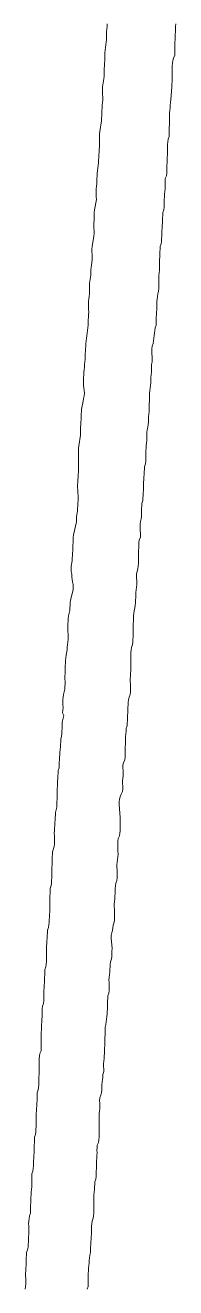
# Model space of a CAD drawing. Extents: x -16 to 11205, y -14909 to 147.
# Drawn here: x 9815.7 to 9873.3, y -13945.5 to -13463.5 of the extents above; entities that cross this region are included whole.
import ezdxf

# ---------------------------------------------------------------- set-up
doc = ezdxf.new("R2010")
doc.units = 0
doc.layers.get('0').update_dxf_attribs({"color": 1, "linetype": 'CONTINUOUS', "lineweight": 15, "true_color": 0xff0000})

msp = doc.modelspace()

# ---------------------------------------------------------------- linework, layer by layer
for p, q in [((9846.77, -13466.99), (9846.85, -13465.99)), ((9846.85, -13465.99), (9846.95, -13465)), ((9846.95, -13465), (9847.02, -13464)), ((9847.02, -13464), (9847.07, -13463)), ((9873.12, -13465.01), (9873.07, -13468)), ((9873.17, -13464.01), (9873.12, -13465.01)), ((9873.28, -13463.03), (9873.17, -13464.01)), ((9846.27, -13473.02), (9846.77, -13468.99)), ((9846.75, -13467.99), (9846.77, -13466.99)), ((9846.77, -13468.99), (9846.75, -13467.99)), ((9872.94, -13471), (9872.86, -13474.98)), ((9872.95, -13470), (9872.94, -13471)), ((9873.01, -13469), (9872.95, -13470)), ((9873.07, -13468), (9873.01, -13469)), ((9846.2, -13476.01), (9846.21, -13475.01)), ((9846.21, -13475.01), (9846.22, -13474.01)), ((9846.22, -13474.01), (9846.27, -13473.02)), ((9872.86, -13474.98), (9872.37, -13476.06)), ((9845.91, -13480.99), (9845.94, -13480)), ((9845.94, -13480), (9846, -13479)), ((9846, -13479), (9846.08, -13478.01)), ((9846.08, -13478.01), (9846.16, -13477.01)), ((9846.16, -13477.01), (9846.2, -13476.01)), ((9871.96, -13479), (9871.86, -13484.99)), ((9872.02, -13478), (9871.96, -13479)), ((9872.17, -13477.03), (9872.02, -13478)), ((9872.37, -13476.06), (9872.17, -13477.03)), ((9845.29, -13487.02), (9845.8, -13483.99)), ((9845.8, -13483.99), (9845.85, -13482.99)), ((9845.85, -13482.99), (9845.88, -13481.99)), ((9845.88, -13481.99), (9845.91, -13480.99)), ((9871.86, -13484.99), (9871.77, -13485.99)), ((9845.23, -13489), (9845.24, -13488.01)), ((9845.28, -13490), (9845.23, -13489)), ((9845.24, -13488.01), (9845.29, -13487.02)), ((9845.34, -13491), (9845.28, -13490)), ((9871.73, -13486.99), (9871.33, -13492.03)), ((9871.77, -13485.99), (9871.73, -13486.99)), ((9845.05, -13496), (9845.11, -13495.01)), ((9845.11, -13495.01), (9845.2, -13494.02)), ((9845.2, -13494.02), (9845.31, -13493.02)), ((9845.31, -13493.02), (9845.37, -13492.01)), ((9845.37, -13492.01), (9845.34, -13491)), ((9871.12, -13495.01), (9871.05, -13496)), ((9871.16, -13494.01), (9871.12, -13495.01)), ((9871.22, -13493.02), (9871.16, -13494.01)), ((9871.33, -13492.03), (9871.22, -13493.02)), ((9844.89, -13499.99), (9844.94, -13499)), ((9844.94, -13499), (9844.99, -13498)), ((9844.99, -13498), (9845.03, -13497)), ((9845.03, -13497), (9845.05, -13496)), ((9870.84, -13498.99), (9870.79, -13504.98)), ((9870.86, -13497.99), (9870.84, -13498.99)), ((9870.94, -13497), (9870.86, -13497.99)), ((9871.05, -13496), (9870.94, -13497)), ((9844.16, -13505.01), (9844.28, -13504.03)), ((9844.28, -13504.03), (9844.89, -13499.99)), ((9844.07, -13510), (9844.1, -13509)), ((9844.08, -13506.01), (9844.16, -13505.01)), ((9844.08, -13507), (9844.08, -13506.01)), ((9844.1, -13508), (9844.08, -13507)), ((9844.1, -13509), (9844.1, -13508)), ((9870.16, -13509.01), (9870.13, -13510.01)), ((9870.22, -13508.02), (9870.16, -13509.01)), ((9870.32, -13507.03), (9870.22, -13508.02)), ((9870.72, -13505.97), (9870.32, -13507.03)), ((9870.79, -13504.98), (9870.72, -13505.97)), ((9843.77, -13514.99), (9843.81, -13513.99)), ((9843.81, -13513.99), (9843.88, -13512.99)), ((9843.88, -13512.99), (9843.96, -13512)), ((9843.96, -13512), (9844.02, -13511)), ((9844.02, -13511), (9844.07, -13510)), ((9870.05, -13514), (9869.99, -13515)), ((9870.09, -13513), (9870.05, -13514)), ((9870.11, -13512), (9870.09, -13513)), ((9870.12, -13511), (9870.11, -13512)), ((9870.13, -13510.01), (9870.12, -13511)), ((9843.25, -13520.02), (9843.36, -13519.03)), ((9843.36, -13519.03), (9843.79, -13515.99)), ((9843.79, -13515.99), (9843.77, -13514.99)), ((9869.88, -13518.99), (9869.81, -13519.98)), ((9869.91, -13517), (9869.88, -13518.99)), ((9869.94, -13516), (9869.91, -13517)), ((9869.99, -13515), (9869.94, -13516)), ((9842.97, -13525), (9843.05, -13524)), ((9843.05, -13524), (9843.11, -13523.01)), ((9843.11, -13523.01), (9843.14, -13522.01)), ((9843.14, -13522.01), (9843.17, -13521.02)), ((9843.17, -13521.02), (9843.25, -13520.02)), ((9869.21, -13524.01), (9869.2, -13525.01)), ((9869.27, -13522.03), (9869.21, -13523.02)), ((9869.21, -13523.02), (9869.21, -13524.01)), ((9869.68, -13520.97), (9869.27, -13522.03)), ((9869.81, -13519.98), (9869.68, -13520.97)), ((9842.83, -13528), (9842.84, -13526.99)), ((9842.87, -13529), (9842.83, -13528)), ((9842.84, -13526.99), (9842.9, -13525.99)), ((9842.9, -13525.99), (9842.97, -13525)), ((9869, -13528), (9868.92, -13528.99)), ((9869.08, -13527.01), (9869, -13528)), ((9869.16, -13526.01), (9869.08, -13527.01)), ((9869.2, -13525.01), (9869.16, -13526.01)), ((9842.21, -13534.03), (9842.93, -13530)), ((9842.93, -13530), (9842.87, -13529)), ((9868.78, -13532.99), (9868.72, -13533.98)), ((9868.8, -13531.99), (9868.78, -13532.99)), ((9868.82, -13530.99), (9868.8, -13531.99)), ((9868.86, -13529.99), (9868.82, -13530.99)), ((9868.92, -13528.99), (9868.86, -13529.99)), ((9841.99, -13539), (9842.05, -13538)), ((9842.05, -13538), (9842.07, -13537)), ((9842.07, -13537), (9842.08, -13536.01)), ((9842.08, -13536.01), (9842.11, -13535.01)), ((9842.11, -13535.01), (9842.21, -13534.03)), ((9868.21, -13538.01), (9868.15, -13539.01)), ((9868.26, -13537.02), (9868.21, -13538.01)), ((9868.3, -13536.02), (9868.26, -13537.02)), ((9868.36, -13535.03), (9868.3, -13536.02)), ((9868.72, -13533.98), (9868.36, -13535.03)), ((9841.95, -13540), (9841.99, -13539)), ((9841.96, -13541), (9841.95, -13540)), ((9842.02, -13542), (9841.96, -13541)), ((9841.98, -13544), (9842.04, -13543)), ((9842.04, -13543), (9842.02, -13542)), ((9867.95, -13543), (9867.91, -13543.99)), ((9867.99, -13542), (9867.95, -13543)), ((9868.04, -13541), (9867.99, -13542)), ((9868.09, -13540.01), (9868.04, -13541)), ((9868.15, -13539.01), (9868.09, -13540.01)), ((9841.22, -13549.01), (9841.27, -13548.02)), ((9841.27, -13548.02), (9841.98, -13544)), ((9867.34, -13548.03), (9867.28, -13549.02)), ((9867.71, -13546.97), (9867.34, -13548.03)), ((9867.79, -13545.98), (9867.71, -13546.97)), ((9867.86, -13544.99), (9867.79, -13545.98)), ((9867.91, -13543.99), (9867.86, -13544.99)), ((9841.23, -13550), (9841.22, -13549.01)), ((9841.29, -13551), (9841.23, -13550)), ((9841.36, -13552.02), (9841.29, -13551)), ((9841.34, -13553.03), (9841.36, -13552.02)), ((9867.14, -13552.01), (9867.11, -13553)), ((9867.18, -13551.01), (9867.14, -13552.01)), ((9867.23, -13550.02), (9867.18, -13551.01)), ((9867.28, -13549.02), (9867.23, -13550.02)), ((9840.79, -13557.98), (9840.82, -13556.98)), ((9840.82, -13556.98), (9840.88, -13555.99)), ((9840.88, -13555.99), (9841.02, -13555)), ((9841.02, -13555), (9841.34, -13553.03)), ((9867.08, -13557.01), (9866.96, -13558)), ((9867.11, -13553), (9867.08, -13557.01)), ((9840.25, -13563.01), (9840.27, -13562.01)), ((9840.27, -13562.01), (9840.76, -13558.98)), ((9840.76, -13558.98), (9840.79, -13557.98)), ((9866.79, -13560.99), (9866.77, -13563.99)), ((9866.85, -13558.99), (9866.79, -13559.99)), ((9866.79, -13559.99), (9866.79, -13560.99)), ((9866.96, -13558), (9866.85, -13558.99)), ((9840, -13568), (9840.14, -13567.01)), ((9840.14, -13567.01), (9840.26, -13566.02)), ((9840.27, -13564.01), (9840.25, -13563.01)), ((9840.26, -13566.02), (9840.3, -13565.02)), ((9840.3, -13565.02), (9840.27, -13564.01)), ((9866.31, -13567.03), (9866.2, -13568.02)), ((9866.4, -13566.04), (9866.31, -13567.03)), ((9866.73, -13564.98), (9866.4, -13566.04)), ((9866.77, -13563.99), (9866.73, -13564.98)), ((9839.86, -13570), (9839.89, -13568.99)), ((9839.9, -13571), (9839.86, -13570)), ((9839.89, -13568.99), (9840, -13568)), ((9839.95, -13572), (9839.9, -13571)), ((9839.98, -13573), (9839.95, -13572)), ((9866.02, -13572), (9865.97, -13573)), ((9866.03, -13571), (9866.02, -13572)), ((9866.05, -13570), (9866.03, -13571)), ((9866.1, -13569.01), (9866.05, -13570)), ((9866.2, -13568.02), (9866.1, -13569.01)), ((9839.83, -13576.99), (9839.85, -13575.99)), ((9839.83, -13577.99), (9839.83, -13576.99)), ((9839.85, -13575.99), (9839.91, -13575)), ((9839.91, -13575), (9839.96, -13574)), ((9839.96, -13574), (9839.98, -13573)), ((9865.8, -13576.98), (9865.76, -13577.98)), ((9865.81, -13575.99), (9865.8, -13576.98)), ((9865.84, -13574.99), (9865.81, -13575.99)), ((9865.9, -13573.99), (9865.84, -13574.99)), ((9865.97, -13573), (9865.9, -13573.99)), ((9839.3, -13582.04), (9839.4, -13581.04)), ((9839.4, -13581.04), (9839.83, -13577.99)), ((9865.14, -13581.02), (9865.05, -13582.01)), ((9865.24, -13580.03), (9865.14, -13581.02)), ((9865.37, -13579.04), (9865.24, -13580.03)), ((9865.76, -13577.98), (9865.37, -13579.04)), ((9838.83, -13586.99), (9838.85, -13585.99)), ((9838.85, -13585.99), (9838.91, -13584.99)), ((9838.91, -13584.99), (9839.03, -13584)), ((9839.03, -13584), (9839.17, -13583.02)), ((9839.17, -13583.02), (9839.3, -13582.04)), ((9864.2, -13586.02), (9864.14, -13587.01)), ((9864.63, -13584.95), (9864.2, -13586.02)), ((9864.78, -13583.97), (9864.63, -13584.95)), ((9864.93, -13582.99), (9864.78, -13583.97)), ((9865.05, -13582.01), (9864.93, -13582.99)), ((9838.39, -13593.01), (9838.61, -13590.99)), ((9838.61, -13590.99), (9838.62, -13589.98)), ((9838.62, -13589.98), (9838.69, -13588.98)), ((9838.69, -13588.98), (9838.78, -13587.98)), ((9838.78, -13587.98), (9838.83, -13586.99)), ((9864.14, -13587.01), (9864.19, -13592.02)), ((9838.1, -13597.01), (9838.17, -13596.01)), ((9838.17, -13596.01), (9838.27, -13595.02)), ((9838.27, -13595.02), (9838.36, -13594.02)), ((9838.36, -13594.02), (9838.39, -13593.01)), ((9863.96, -13596), (9863.91, -13596.99)), ((9864.04, -13593), (9863.96, -13594)), ((9863.96, -13594), (9863.96, -13595)), ((9863.96, -13595), (9863.96, -13596)), ((9864.19, -13592.02), (9864.04, -13593)), ((9837.98, -13600), (9838.02, -13599)), ((9838.02, -13601), (9837.98, -13600)), ((9838.02, -13599), (9838.06, -13598)), ((9838.14, -13601.99), (9838.02, -13601)), ((9838.06, -13598), (9838.1, -13597.01)), ((9863.7, -13599.99), (9863.39, -13603.02)), ((9863.71, -13598.98), (9863.7, -13599.99)), ((9863.8, -13597.99), (9863.71, -13598.98)), ((9863.91, -13596.99), (9863.8, -13597.99)), ((9838.06, -13606.01), (9838.24, -13605.02)), ((9838.28, -13603), (9838.14, -13601.99)), ((9838.24, -13605.02), (9838.33, -13604.01)), ((9838.33, -13604.01), (9838.28, -13603)), ((9863.2, -13605.01), (9863.16, -13610.01)), ((9863.27, -13604.01), (9863.2, -13605.01)), ((9863.39, -13603.02), (9863.27, -13604.01)), ((9837.18, -13611.02), (9837.27, -13610.03)), ((9837.27, -13610.03), (9837.9, -13606.99)), ((9837.9, -13606.99), (9838.06, -13606.01)), ((9863.16, -13610.01), (9863.05, -13611)), ((9836.94, -13616), (9837.03, -13615)), ((9837.03, -13615), (9837.08, -13614)), ((9837.08, -13614), (9837.09, -13613.01)), ((9837.09, -13613.01), (9837.11, -13612.01)), ((9837.11, -13612.01), (9837.18, -13611.02)), ((9862.81, -13614.98), (9862.74, -13615.98)), ((9862.86, -13613.99), (9862.81, -13614.98)), ((9862.9, -13612.99), (9862.86, -13613.99)), ((9862.96, -13612), (9862.9, -13612.99)), ((9863.05, -13611), (9862.96, -13612)), ((9836.21, -13624.03), (9836.9, -13620)), ((9836.8, -13617.99), (9836.85, -13616.99)), ((9836.84, -13619), (9836.8, -13617.99)), ((9836.9, -13620), (9836.84, -13619)), ((9836.85, -13616.99), (9836.94, -13616)), ((9862.24, -13620.01), (9862.23, -13621.01)), ((9862.25, -13619.02), (9862.24, -13620.01)), ((9862.29, -13618.02), (9862.25, -13619.02)), ((9862.66, -13616.97), (9862.29, -13618.02)), ((9862.74, -13615.98), (9862.66, -13616.97)), ((9836.05, -13626), (9836.1, -13625.01)), ((9836.1, -13625.01), (9836.21, -13624.03)), ((9861.92, -13624.99), (9861.86, -13625.99)), ((9861.99, -13624), (9861.92, -13624.99)), ((9862.09, -13623.01), (9861.99, -13624)), ((9862.18, -13622.01), (9862.09, -13623.01)), ((9862.23, -13621.01), (9862.18, -13622.01)), ((9836.05, -13627), (9836.05, -13626)), ((9836.07, -13628), (9836.05, -13627)), ((9836.09, -13629), (9836.07, -13628)), ((9836.11, -13630), (9836.09, -13629)), ((9836.12, -13631), (9836.11, -13630)), ((9861.77, -13629.99), (9861.71, -13630.98)), ((9861.8, -13628.99), (9861.77, -13629.99)), ((9861.82, -13627.99), (9861.8, -13628.99)), ((9861.83, -13626.99), (9861.82, -13627.99)), ((9861.86, -13625.99), (9861.83, -13626.99)), ((9835.97, -13635), (9836.03, -13634)), ((9836.03, -13634), (9836.09, -13633)), ((9836.09, -13633), (9836.12, -13632)), ((9836.12, -13632), (9836.12, -13631)), ((9861.24, -13634.02), (9861.21, -13635.02)), ((9861.26, -13633.02), (9861.24, -13634.02)), ((9861.33, -13632.03), (9861.26, -13633.02)), ((9861.71, -13630.98), (9861.33, -13632.03)), ((9835.73, -13640), (9835.76, -13639)), ((9835.76, -13639), (9835.81, -13637.99)), ((9835.81, -13637.99), (9835.87, -13636.99)), ((9835.87, -13636.99), (9835.92, -13636)), ((9835.92, -13636), (9835.97, -13635)), ((9860.9, -13638.99), (9860.89, -13639.99)), ((9860.93, -13638), (9860.9, -13638.99)), ((9861.02, -13637), (9860.93, -13638)), ((9861.13, -13636.01), (9861.02, -13637)), ((9861.21, -13635.02), (9861.13, -13636.01)), ((9835.78, -13641.01), (9835.73, -13640)), ((9835.87, -13642.01), (9835.78, -13641.01)), ((9835.97, -13643), (9835.87, -13642.01)), ((9836.01, -13644), (9835.97, -13643)), ((9835.98, -13645), (9836.01, -13644)), ((9860.73, -13643.98), (9860.7, -13644.98)), ((9860.78, -13642.99), (9860.73, -13643.98)), ((9860.83, -13641.99), (9860.78, -13642.99)), ((9860.88, -13640.99), (9860.83, -13641.99)), ((9860.89, -13639.99), (9860.88, -13640.99)), ((9835.34, -13651.02), (9835.67, -13648.98)), ((9835.67, -13648.98), (9835.73, -13647.98)), ((9835.73, -13647.98), (9835.81, -13646.99)), ((9835.81, -13646.99), (9835.89, -13645.99)), ((9835.89, -13645.99), (9835.98, -13645)), ((9860.18, -13649.01), (9860.16, -13650.01)), ((9860.22, -13648.02), (9860.18, -13649.01)), ((9860.28, -13647.02), (9860.22, -13648.02)), ((9860.35, -13646.03), (9860.28, -13647.02)), ((9860.7, -13644.98), (9860.35, -13646.03)), ((9834.2, -13658.03), (9835.31, -13653.04)), ((9835.31, -13653.04), (9835.36, -13652.03)), ((9835.36, -13652.03), (9835.34, -13651.02)), ((9859.84, -13652.98), (9859.71, -13653.98)), ((9859.71, -13653.98), (9859.71, -13654.99)), ((9860.01, -13652), (9859.84, -13652.98)), ((9860.13, -13651.01), (9860.01, -13652)), ((9860.16, -13650.01), (9860.13, -13651.01)), ((9834.1, -13659.01), (9834.2, -13658.03)), ((9859.73, -13658.97), (9859.23, -13660.03)), ((9859.71, -13654.99), (9859.73, -13658.97)), ((9833.91, -13663.99), (9833.95, -13663)), ((9833.95, -13663), (9833.97, -13662)), ((9833.97, -13662), (9834, -13661)), ((9834, -13661), (9834.04, -13660)), ((9834.04, -13660), (9834.1, -13659.01)), ((9859.11, -13663.01), (9859.07, -13664)), ((9859.13, -13661.01), (9859.11, -13662.01)), ((9859.11, -13662.01), (9859.11, -13663.01)), ((9859.23, -13660.03), (9859.13, -13661.01)), ((9833.33, -13670), (9833.62, -13667.98)), ((9833.62, -13667.98), (9833.68, -13666.98)), ((9833.68, -13666.98), (9833.77, -13665.98)), ((9833.77, -13665.98), (9833.85, -13664.99)), ((9833.85, -13664.99), (9833.91, -13663.99)), ((9859.02, -13665), (9858.99, -13666)), ((9858.99, -13666), (9858.99, -13667)), ((9858.99, -13667), (9859.02, -13668)), ((9859.02, -13668), (9859, -13669)), ((9859.07, -13664), (9859.02, -13665)), ((9833.32, -13672), (9833.34, -13671)), ((9833.6, -13673.01), (9833.32, -13672)), ((9833.34, -13671), (9833.33, -13670)), ((9833.6, -13674.03), (9833.6, -13673.01)), ((9858.58, -13671.97), (9858.25, -13673.01)), ((9858.25, -13673.01), (9858.36, -13677.02)), ((9858.71, -13670.97), (9858.58, -13671.97)), ((9858.88, -13669.99), (9858.71, -13670.97)), ((9859, -13669), (9858.88, -13669.99)), ((9833.64, -13675.04), (9833.6, -13674.03)), ((9833.76, -13676.04), (9833.64, -13675.04)), ((9834.01, -13677), (9833.76, -13676.04)), ((9834, -13679), (9834.01, -13677)), ((9858.29, -13678.03), (9858.19, -13679.02)), ((9858.36, -13677.02), (9858.29, -13678.03)), ((9832.9, -13683.98), (9833, -13683)), ((9833, -13683), (9834, -13679)), ((9857.93, -13682.99), (9857.87, -13683.99)), ((9857.96, -13682), (9857.93, -13682.99)), ((9857.99, -13681), (9857.96, -13682)), ((9858.07, -13680.01), (9857.99, -13681)), ((9858.19, -13679.02), (9858.07, -13680.01)), ((9832.28, -13689.03), (9832.77, -13686.97)), ((9832.77, -13686.97), (9832.83, -13685.98)), ((9832.83, -13685.98), (9832.86, -13684.98)), ((9832.86, -13684.98), (9832.9, -13683.98)), ((9857.32, -13687.03), (9857.25, -13688.02)), ((9857.68, -13685.97), (9857.32, -13687.03)), ((9857.77, -13684.98), (9857.68, -13685.97)), ((9857.87, -13683.99), (9857.77, -13684.98)), ((9832.02, -13693), (9832.05, -13692)), ((9832.05, -13692), (9832.11, -13691.01)), ((9832.11, -13691.01), (9832.18, -13690.02)), ((9832.18, -13690.02), (9832.28, -13689.03)), ((9857.05, -13692), (9857.04, -13693)), ((9857.07, -13691), (9857.05, -13692)), ((9857.11, -13690.01), (9857.07, -13691)), ((9857.18, -13689.01), (9857.11, -13690.01)), ((9857.25, -13688.02), (9857.18, -13689.01)), ((9832, -13694), (9832.02, -13693)), ((9832.04, -13695), (9832, -13694)), ((9832.1, -13696), (9832.04, -13695)), ((9832.09, -13698), (9832.13, -13697)), ((9832.13, -13697), (9832.1, -13696)), ((9856.96, -13697), (9856.9, -13697.99)), ((9856.99, -13696), (9856.96, -13697)), ((9857.01, -13695), (9856.99, -13696)), ((9857.03, -13694), (9857.01, -13695)), ((9857.04, -13693), (9857.03, -13694)), ((9831.34, -13704.04), (9831.76, -13701.98)), ((9831.76, -13701.98), (9831.82, -13700.98)), ((9831.82, -13700.98), (9831.9, -13699.99)), ((9831.9, -13699.99), (9832, -13699)), ((9832, -13699), (9832.09, -13698)), ((9856.18, -13702.02), (9856.11, -13703.01)), ((9856.29, -13701.04), (9856.18, -13702.02)), ((9856.7, -13699.96), (9856.29, -13701.04)), ((9856.8, -13698.98), (9856.7, -13699.96)), ((9856.9, -13697.99), (9856.8, -13698.98)), ((9831.02, -13708), (9831.07, -13707.01)), ((9831.07, -13707.01), (9831.16, -13706.02)), ((9831.16, -13706.02), (9831.26, -13705.03)), ((9831.26, -13705.03), (9831.34, -13704.04)), ((9856.06, -13704), (9856.04, -13705)), ((9856.04, -13705), (9856.04, -13706)), ((9856.04, -13706), (9856.07, -13707)), ((9856.11, -13703.01), (9856.06, -13704)), ((9856.07, -13707), (9856.11, -13708)), ((9830.92, -13712), (9830.95, -13711)), ((9830.92, -13713), (9830.92, -13712)), ((9830.95, -13711), (9830.99, -13710)), ((9830.99, -13710), (9831, -13709)), ((9831, -13709), (9831.02, -13708)), ((9855.95, -13712), (9855.9, -13713)), ((9856.03, -13711), (9855.95, -13712)), ((9856.11, -13710), (9856.03, -13711)), ((9856.11, -13708), (9856.13, -13709)), ((9856.13, -13709), (9856.11, -13710)), ((9830.82, -13716.98), (9830.92, -13715.99)), ((9830.96, -13714), (9830.92, -13713)), ((9830.92, -13715.99), (9830.97, -13715)), ((9830.97, -13715), (9830.96, -13714)), ((9855.9, -13713), (9855.9, -13714)), ((9855.9, -13714), (9855.92, -13715)), ((9855.92, -13715), (9855.93, -13716)), ((9855.93, -13716), (9855.94, -13717)), ((9830.06, -13722), (9830.13, -13721.01)), ((9830.13, -13721.01), (9830.22, -13720.02)), ((9830.22, -13720.02), (9830.3, -13719.03)), ((9830.3, -13719.03), (9830.82, -13716.98)), ((9855.23, -13721.03), (9855.09, -13722.01)), ((9855.41, -13720.06), (9855.23, -13721.03)), ((9855.84, -13718.98), (9855.41, -13720.06)), ((9855.92, -13717.99), (9855.84, -13718.98)), ((9855.94, -13717), (9855.92, -13717.99)), ((9830, -13726), (9830.23, -13723.98)), ((9830.43, -13727.04), (9830, -13726)), ((9830.08, -13723), (9830.06, -13722)), ((9830.23, -13723.98), (9830.08, -13723)), ((9854.94, -13726), (9854.87, -13726.99)), ((9854.99, -13725), (9854.94, -13726)), ((9855, -13724), (9854.99, -13725)), ((9855.02, -13723), (9855, -13724)), ((9855.09, -13722.01), (9855.02, -13723)), ((9829.87, -13731.99), (9829.9, -13730.99)), ((9829.9, -13730.99), (9829.91, -13729.99)), ((9829.91, -13729.99), (9830, -13729)), ((9830, -13729), (9830.2, -13728.03)), ((9830.2, -13728.03), (9830.43, -13727.04)), ((9854.71, -13730.98), (9854.37, -13732.03)), ((9854.74, -13729.98), (9854.71, -13730.98)), ((9854.76, -13728.98), (9854.74, -13729.98)), ((9854.8, -13727.99), (9854.76, -13728.98)), ((9854.87, -13726.99), (9854.8, -13727.99)), ((9829.32, -13736.02), (9829.61, -13734.97)), ((9829.33, -13737.03), (9829.32, -13736.02)), ((9829.61, -13734.97), (9829.67, -13733.97)), ((9829.67, -13733.97), (9829.78, -13732.98)), ((9829.78, -13732.98), (9829.87, -13731.99)), ((9854.02, -13736), (9854, -13737)), ((9854.08, -13735.01), (9854.02, -13736)), ((9854.19, -13734.02), (9854.08, -13735.01)), ((9854.3, -13733.03), (9854.19, -13734.02)), ((9854.37, -13732.03), (9854.3, -13733.03)), ((9828.94, -13740.99), (9829.02, -13740)), ((9829.02, -13740), (9829.15, -13739.02)), ((9829.15, -13739.02), (9829.27, -13738.03)), ((9829.27, -13738.03), (9829.33, -13737.03)), ((9853.97, -13739), (9853.93, -13740)), ((9853.93, -13740), (9853.93, -13741)), ((9854, -13738), (9853.97, -13739)), ((9854, -13737), (9854, -13738)), ((9828.7, -13745.98), (9828.74, -13744.98)), ((9828.74, -13744.98), (9828.81, -13743.99)), ((9828.81, -13743.99), (9828.87, -13742.99)), ((9828.87, -13742.99), (9828.9, -13741.99)), ((9828.9, -13741.99), (9828.94, -13740.99)), ((9853.25, -13745.03), (9853.1, -13746.01)), ((9853.77, -13743.97), (9853.25, -13745.03)), ((9853.9, -13742.99), (9853.77, -13743.97)), ((9853.94, -13742), (9853.9, -13742.99)), ((9853.93, -13741), (9853.94, -13742)), ((9828.17, -13751.01), (9828.25, -13750.02)), ((9828.25, -13750.02), (9828.31, -13749.02)), ((9828.31, -13749.02), (9828.35, -13748.02)), ((9828.35, -13748.02), (9828.67, -13746.98)), ((9828.67, -13746.98), (9828.7, -13745.98)), ((9853.1, -13746.01), (9853.07, -13747)), ((9853.07, -13747), (9853.13, -13748)), ((9853.16, -13750.01), (9853.07, -13751)), ((9853.13, -13748), (9853.18, -13749.01)), ((9853.18, -13749.01), (9853.16, -13750.01)), ((9827.94, -13756), (9827.98, -13755)), ((9827.98, -13755), (9828.01, -13754)), ((9828.01, -13754), (9828.05, -13753)), ((9828.05, -13753), (9828.1, -13752.01)), ((9828.1, -13752.01), (9828.17, -13751.01)), ((9852.96, -13752), (9852.93, -13753)), ((9852.93, -13753), (9852.99, -13754)), ((9853.07, -13751), (9852.96, -13752)), ((9853.04, -13755), (9852.97, -13756)), ((9852.99, -13754), (9853.04, -13755)), ((9827.82, -13760.99), (9827.86, -13759.99)), ((9827.86, -13759.99), (9827.88, -13759)), ((9827.88, -13759), (9827.89, -13758)), ((9827.89, -13758), (9827.91, -13757)), ((9827.91, -13757), (9827.94, -13756)), ((9851.77, -13758.96), (9851.62, -13759.97)), ((9851.62, -13759.97), (9851.67, -13761)), ((9852.07, -13758.02), (9851.77, -13758.96)), ((9852.4, -13757.1), (9852.07, -13758.02)), ((9852.97, -13756), (9852.4, -13757.1)), ((9827.22, -13766.02), (9827.27, -13765.02)), ((9827.27, -13765.02), (9827.3, -13764.02)), ((9827.3, -13764.02), (9827.75, -13761.98)), ((9827.75, -13761.98), (9827.82, -13760.99)), ((9851.67, -13761), (9851.99, -13766)), ((9826.91, -13769.99), (9826.98, -13769)), ((9826.98, -13769), (9827.07, -13768.01)), ((9827.07, -13768.01), (9827.15, -13767.01)), ((9827.15, -13767.01), (9827.22, -13766.02)), ((9851.99, -13766), (9851.99, -13767)), ((9851.99, -13767), (9852.03, -13768)), ((9852.03, -13768), (9852.07, -13769)), ((9852.07, -13769), (9852.08, -13770)), ((9826.85, -13772), (9826.87, -13770.99)), ((9826.87, -13773), (9826.85, -13772)), ((9826.87, -13770.99), (9826.91, -13769.99)), ((9826.9, -13774), (9826.87, -13773)), ((9826.91, -13775), (9826.9, -13774)), ((9851.3, -13774.04), (9851.19, -13775.02)), ((9851.75, -13772.97), (9851.3, -13774.04)), ((9851.9, -13771.99), (9851.75, -13772.97)), ((9852.02, -13771), (9851.9, -13771.99)), ((9852.08, -13770), (9852.02, -13771)), ((9826.12, -13780.01), (9826.21, -13779.02)), ((9826.21, -13779.02), (9826.79, -13776.98)), ((9826.79, -13776.98), (9826.88, -13775.99)), ((9826.88, -13775.99), (9826.91, -13775)), ((9851.13, -13776.01), (9851.12, -13777)), ((9851.12, -13777), (9851.14, -13778)), ((9851.19, -13775.02), (9851.13, -13776.01)), ((9851.14, -13778), (9851.19, -13779)), ((9851.19, -13779), (9851.22, -13780.01)), ((9825.95, -13785), (9825.98, -13784)), ((9825.98, -13784), (9826.02, -13783)), ((9826.02, -13783), (9826.05, -13782)), ((9826.05, -13782), (9826.08, -13781.01)), ((9826.08, -13781.01), (9826.12, -13780.01)), ((9850.8, -13783.99), (9850.79, -13785)), ((9850.88, -13782.99), (9850.8, -13783.99)), ((9851.02, -13782), (9850.88, -13782.99)), ((9851.16, -13781.01), (9851.02, -13782)), ((9851.22, -13780.01), (9851.16, -13781.01)), ((9825.82, -13789.99), (9825.89, -13788.99)), ((9825.89, -13788.99), (9825.93, -13788)), ((9825.93, -13786), (9825.95, -13785)), ((9825.93, -13787), (9825.93, -13786)), ((9825.93, -13788), (9825.93, -13787)), ((9850.9, -13788.99), (9850.78, -13789.98)), ((9850.79, -13785), (9850.83, -13786)), ((9850.83, -13786), (9850.89, -13787)), ((9850.89, -13787), (9850.93, -13788)), ((9850.93, -13788), (9850.9, -13788.99)), ((9825.28, -13794.02), (9825.32, -13793.02)), ((9825.32, -13793.02), (9825.66, -13791.97)), ((9825.66, -13791.97), (9825.73, -13790.98)), ((9825.73, -13790.98), (9825.82, -13789.99)), ((9850.14, -13793.01), (9850.12, -13794.01)), ((9850.2, -13792.02), (9850.14, -13793.01)), ((9850.32, -13791.04), (9850.2, -13792.02)), ((9850.78, -13789.98), (9850.32, -13791.04)), ((9825.08, -13798), (9825.1, -13797)), ((9825.09, -13799), (9825.08, -13798)), ((9825.1, -13797), (9825.16, -13796.01)), ((9825.16, -13796.01), (9825.23, -13795.02)), ((9825.23, -13795.02), (9825.28, -13794.02)), ((9849.81, -13797.99), (9849.74, -13798.99)), ((9849.92, -13796.99), (9849.81, -13797.99)), ((9850.02, -13796), (9849.92, -13796.99)), ((9850.08, -13795.01), (9850.02, -13796)), ((9850.12, -13794.01), (9850.08, -13795.01)), ((9825, -13804), (9825.06, -13803)), ((9825.06, -13803), (9825.11, -13802)), ((9825.12, -13800), (9825.09, -13799)), ((9825.11, -13802), (9825.13, -13801)), ((9825.13, -13801), (9825.12, -13800)), ((9849.74, -13798.99), (9849.74, -13800)), ((9849.74, -13800), (9849.79, -13801)), ((9849.79, -13801), (9849.87, -13802)), ((9849.87, -13802), (9849.9, -13803)), ((9849.9, -13803), (9849.87, -13803.99)), ((9824.26, -13809.03), (9824.64, -13807.96)), ((9824.64, -13807.96), (9824.73, -13806.97)), ((9824.73, -13806.97), (9824.84, -13805.98)), ((9824.84, -13805.98), (9824.93, -13804.99)), ((9824.93, -13804.99), (9825, -13804)), ((9849.25, -13808.05), (9849.06, -13809.01)), ((9849.36, -13807.05), (9849.25, -13808.05)), ((9849.72, -13805.97), (9849.36, -13807.05)), ((9849.8, -13804.98), (9849.72, -13805.97)), ((9849.87, -13803.99), (9849.8, -13804.98)), ((9823.96, -13814), (9824.01, -13813)), ((9824.01, -13813), (9824.08, -13812.01)), ((9824.08, -13812.01), (9824.15, -13811.01)), ((9824.15, -13811.01), (9824.21, -13810.02)), ((9824.21, -13810.02), (9824.26, -13809.03)), ((9848.82, -13809.97), (9848.63, -13810.97)), ((9848.63, -13810.97), (9848.63, -13812)), ((9848.63, -13812), (9848.93, -13816)), ((9849.06, -13809.01), (9848.82, -13809.97)), ((9823.82, -13817.99), (9823.83, -13816.99)), ((9823.82, -13818.99), (9823.82, -13817.99)), ((9823.83, -13816.99), (9823.86, -13815.99)), ((9823.86, -13815.99), (9823.91, -13814.99)), ((9823.91, -13814.99), (9823.96, -13814)), ((9848.84, -13817.99), (9848.79, -13818.98)), ((9848.88, -13816.99), (9848.84, -13817.99)), ((9848.93, -13816), (9848.88, -13816.99)), ((9823.65, -13822.97), (9823.73, -13821.98)), ((9823.73, -13821.98), (9823.8, -13820.99)), ((9823.8, -13820.99), (9823.82, -13819.99)), ((9823.82, -13819.99), (9823.82, -13818.99)), ((9848.21, -13822.02), (9848.16, -13823.02)), ((9848.3, -13821.03), (9848.21, -13822.02)), ((9848.71, -13819.97), (9848.3, -13821.03)), ((9848.79, -13818.98), (9848.71, -13819.97)), ((9823.1, -13828.01), (9823.14, -13827.01)), ((9823.14, -13827.01), (9823.17, -13826.01)), ((9823.17, -13826.01), (9823.21, -13825.02)), ((9823.21, -13825.02), (9823.27, -13824.02)), ((9823.27, -13824.02), (9823.65, -13822.97)), ((9847.78, -13826.98), (9847.75, -13827.99)), ((9847.88, -13825.99), (9847.78, -13826.98)), ((9848.01, -13825), (9847.88, -13825.99)), ((9848.11, -13824.01), (9848.01, -13825)), ((9848.16, -13823.02), (9848.11, -13824.01)), ((9822.87, -13832.99), (9822.89, -13832)), ((9822.89, -13832), (9822.93, -13831)), ((9822.93, -13831), (9822.99, -13830)), ((9822.99, -13830), (9823.04, -13829)), ((9823.04, -13829), (9823.1, -13828.01)), ((9847.78, -13831.99), (9847.71, -13832.98)), ((9847.75, -13827.99), (9847.77, -13828.99)), ((9847.77, -13828.99), (9847.81, -13830)), ((9847.82, -13830.99), (9847.78, -13831.99)), ((9847.81, -13830), (9847.82, -13830.99)), ((9822.3, -13838.02), (9822.7, -13836.98)), ((9822.7, -13836.98), (9822.79, -13835.98)), ((9822.79, -13835.98), (9822.84, -13834.99)), ((9822.84, -13834.99), (9822.86, -13833.99)), ((9822.86, -13833.99), (9822.87, -13832.99)), ((9847.18, -13837.01), (9847.17, -13838.01)), ((9847.2, -13836.01), (9847.18, -13837.01)), ((9847.25, -13835.02), (9847.2, -13836.01)), ((9847.33, -13834.03), (9847.25, -13835.02)), ((9847.71, -13832.98), (9847.33, -13834.03)), ((9822.1, -13843.01), (9822.19, -13842.01)), ((9822.19, -13842.01), (9822.24, -13841.02)), ((9822.24, -13839.02), (9822.3, -13838.02)), ((9822.24, -13840.02), (9822.24, -13839.02)), ((9822.24, -13841.02), (9822.24, -13840.02)), ((9846.89, -13841.99), (9846.77, -13842.97)), ((9847, -13841), (9846.89, -13841.99)), ((9847.07, -13840.01), (9847, -13841)), ((9847.13, -13839.01), (9847.07, -13840.01)), ((9847.17, -13838.01), (9847.13, -13839.01)), ((9821.94, -13847), (9821.97, -13846)), ((9821.97, -13846), (9821.98, -13845)), ((9821.98, -13845), (9822.02, -13844)), ((9822.02, -13844), (9822.1, -13843.01)), ((9846.59, -13844.97), (9846.29, -13846.01)), ((9846.29, -13846.01), (9846.32, -13847.01)), ((9846.65, -13843.97), (9846.59, -13844.97)), ((9846.77, -13842.97), (9846.65, -13843.97)), ((9821.81, -13850), (9821.83, -13848.99)), ((9821.82, -13851), (9821.81, -13850)), ((9821.83, -13852), (9821.82, -13851)), ((9821.83, -13848.99), (9821.88, -13848)), ((9821.88, -13848), (9821.94, -13847)), ((9846.18, -13851.01), (9846.15, -13852.01)), ((9846.21, -13850.01), (9846.18, -13851.01)), ((9846.27, -13849.01), (9846.21, -13850.01)), ((9846.31, -13848.01), (9846.27, -13849.01)), ((9846.32, -13847.01), (9846.31, -13848.01)), ((9821.21, -13857.02), (9821.36, -13856.04)), ((9821.36, -13856.04), (9821.79, -13854.98)), ((9821.79, -13854.98), (9821.83, -13853.99)), ((9821.83, -13852.99), (9821.83, -13852)), ((9821.83, -13853.99), (9821.83, -13852.99)), ((9845.98, -13856), (9845.92, -13856.99)), ((9846.02, -13855), (9845.98, -13856)), ((9846.07, -13854), (9846.02, -13855)), ((9846.12, -13853.01), (9846.07, -13854)), ((9846.15, -13852.01), (9846.12, -13853.01)), ((9821.02, -13859), (9821.08, -13858.01)), ((9821.04, -13860), (9821.02, -13859)), ((9821.08, -13861), (9821.04, -13860)), ((9821.08, -13858.01), (9821.21, -13857.02)), ((9821.11, -13862), (9821.08, -13861)), ((9845.75, -13858.98), (9845.69, -13859.99)), ((9845.69, -13859.99), (9845.7, -13860.99)), ((9845.7, -13860.99), (9845.75, -13861.99)), ((9845.84, -13857.99), (9845.75, -13858.98)), ((9845.92, -13856.99), (9845.84, -13857.99)), ((9820.92, -13866.99), (9820.95, -13866)), ((9820.95, -13866), (9820.99, -13865)), ((9820.99, -13865), (9821.05, -13864)), ((9821.05, -13864), (9821.1, -13863)), ((9821.1, -13863), (9821.11, -13862)), ((9845.21, -13866.02), (9845.11, -13867.01)), ((9845.33, -13865.03), (9845.21, -13866.02)), ((9845.44, -13864.03), (9845.33, -13865.03)), ((9845.77, -13862.99), (9845.44, -13864.03)), ((9845.75, -13861.99), (9845.77, -13862.99)), ((9820.26, -13872.02), (9820.28, -13871.02)), ((9820.28, -13871.02), (9820.66, -13869.97)), ((9820.66, -13869.97), (9820.77, -13868.98)), ((9820.77, -13868.98), (9820.87, -13867.99)), ((9820.87, -13867.99), (9820.92, -13866.99)), ((9844.86, -13870.98), (9844.69, -13871.96)), ((9844.98, -13870), (9844.86, -13870.98)), ((9845.02, -13869), (9844.98, -13870)), ((9845.05, -13868), (9845.02, -13869)), ((9845.11, -13867.01), (9845.05, -13868)), ((9820.12, -13876.01), (9820.19, -13875.01)), ((9820.19, -13875.01), (9820.25, -13874.01)), ((9820.25, -13874.01), (9820.26, -13873.01)), ((9820.26, -13873.01), (9820.26, -13872.02)), ((9844.22, -13873.02), (9844.16, -13874.01)), ((9844.16, -13874.01), (9844.19, -13875.01)), ((9844.19, -13875.01), (9844.24, -13876.01)), ((9844.69, -13871.96), (9844.22, -13873.02)), ((9819.94, -13881), (9819.95, -13880)), ((9819.95, -13880), (9819.97, -13879)), ((9819.97, -13879), (9820.01, -13878)), ((9820.01, -13878), (9820.06, -13877)), ((9820.06, -13877), (9820.12, -13876.01)), ((9844.03, -13879), (9843.98, -13880)), ((9843.98, -13880), (9843.98, -13881)), ((9844.13, -13878.01), (9844.03, -13879)), ((9844.21, -13877.01), (9844.13, -13878.01)), ((9844.24, -13876.01), (9844.21, -13877.01)), ((9819.75, -13885.98), (9819.8, -13884.99)), ((9819.8, -13884.99), (9819.85, -13883.99)), ((9819.85, -13883.99), (9819.89, -13882.99)), ((9819.89, -13882.99), (9819.92, -13882)), ((9819.92, -13882), (9819.94, -13881)), ((9843.98, -13881), (9843.99, -13882)), ((9843.99, -13882), (9844.01, -13883)), ((9844.02, -13885), (9844, -13886)), ((9844.01, -13883), (9844.02, -13884)), ((9844.02, -13884), (9844.02, -13885)), ((9819.17, -13891.01), (9819.21, -13890.01)), ((9819.21, -13890.01), (9819.25, -13889.02)), ((9819.25, -13889.02), (9819.3, -13888.02)), ((9819.3, -13888.02), (9819.68, -13886.98)), ((9819.68, -13886.98), (9819.75, -13885.98)), ((9843.74, -13889.97), (9843.28, -13891.03)), ((9843.86, -13888.98), (9843.74, -13889.97)), ((9843.93, -13887.99), (9843.86, -13888.98)), ((9843.97, -13887), (9843.93, -13887.99)), ((9844, -13886), (9843.97, -13887)), ((9818.99, -13896), (9819.04, -13895)), ((9819.04, -13895), (9819.08, -13894)), ((9819.08, -13894), (9819.11, -13893.01)), ((9819.11, -13893.01), (9819.14, -13892.01)), ((9819.14, -13892.01), (9819.17, -13891.01)), ((9843.13, -13895.01), (9843.04, -13896)), ((9843.17, -13894.01), (9843.13, -13895.01)), ((9843.17, -13892.02), (9843.15, -13893.01)), ((9843.15, -13893.01), (9843.17, -13894.01)), ((9843.28, -13891.03), (9843.17, -13892.02)), ((9818.63, -13900.97), (9818.75, -13899.98)), ((9818.75, -13899.98), (9818.84, -13898.99)), ((9818.84, -13898.99), (9818.9, -13897.99)), ((9818.9, -13897.99), (9818.95, -13897)), ((9818.95, -13897), (9818.99, -13896)), ((9842.96, -13897), (9842.94, -13898)), ((9842.94, -13898), (9842.96, -13899)), ((9842.96, -13899), (9842.95, -13900)), ((9843.04, -13896), (9842.96, -13897)), ((9818.2, -13903.01), (9818.25, -13902.02)), ((9818.22, -13904.01), (9818.2, -13903.01)), ((9818.27, -13905.01), (9818.22, -13904.01)), ((9818.25, -13902.02), (9818.63, -13900.97)), ((9842.75, -13903.98), (9842.39, -13905.04)), ((9842.79, -13902.98), (9842.75, -13903.98)), ((9842.84, -13901.99), (9842.79, -13902.98)), ((9842.9, -13900.99), (9842.84, -13901.99)), ((9842.95, -13900), (9842.9, -13900.99)), ((9817.94, -13910), (9818.01, -13909)), ((9818.01, -13909), (9818.13, -13908.01)), ((9818.13, -13908.01), (9818.24, -13907.02)), ((9818.24, -13907.02), (9818.29, -13906.01)), ((9818.29, -13906.01), (9818.27, -13905.01)), ((9842.06, -13909), (9841.97, -13910)), ((9842.15, -13908.01), (9842.06, -13909)), ((9842.23, -13907.02), (9842.15, -13908.01)), ((9842.31, -13906.03), (9842.23, -13907.02)), ((9842.39, -13905.04), (9842.31, -13906.03)), ((9817.75, -13914.99), (9817.76, -13913.99)), ((9817.76, -13913.99), (9817.81, -13912.99)), ((9817.81, -13912.99), (9817.86, -13911.99)), ((9817.86, -13911.99), (9817.9, -13910.99)), ((9817.9, -13910.99), (9817.94, -13910)), ((9841.92, -13911), (9841.89, -13912)), ((9841.89, -13912), (9841.89, -13913)), ((9841.89, -13913), (9841.89, -13914)), ((9841.89, -13914), (9841.92, -13915)), ((9841.97, -13910), (9841.92, -13911)), ((9817.08, -13920.01), (9817.22, -13919.02)), ((9817.22, -13919.02), (9817.38, -13918.04)), ((9817.38, -13918.04), (9817.77, -13916.98)), ((9817.78, -13915.99), (9817.75, -13914.99)), ((9817.77, -13916.98), (9817.78, -13915.99)), ((9841.75, -13918.97), (9841.32, -13920.04)), ((9841.86, -13917.99), (9841.75, -13918.97)), ((9841.92, -13917), (9841.86, -13917.99)), ((9841.92, -13915), (9841.94, -13916)), ((9841.94, -13916), (9841.92, -13917)), ((9817.03, -13921), (9817.08, -13920.01)), ((9817.08, -13922), (9817.03, -13921)), ((9817.15, -13923), (9817.08, -13922)), ((9817.11, -13925), (9817.16, -13924)), ((9817.16, -13924), (9817.15, -13923)), ((9841.04, -13924), (9841.02, -13925)), ((9841.06, -13923), (9841.04, -13924)), ((9841.1, -13922.01), (9841.06, -13923)), ((9841.19, -13921.02), (9841.1, -13922.01)), ((9841.32, -13920.04), (9841.19, -13921.02)), ((9816.91, -13928.99), (9816.96, -13928)), ((9816.96, -13928), (9816.99, -13927)), ((9816.99, -13927), (9817.04, -13926)), ((9817.04, -13926), (9817.11, -13925)), ((9840.85, -13927.99), (9840.79, -13928.99)), ((9840.92, -13926.99), (9840.85, -13927.99)), ((9840.98, -13926), (9840.92, -13926.99)), ((9841.02, -13925), (9840.98, -13926)), ((9816.11, -13934.01), (9816.15, -13933.01)), ((9816.15, -13933.01), (9816.22, -13932.03)), ((9816.22, -13932.03), (9816.65, -13930.96)), ((9816.65, -13930.96), (9816.8, -13929.97)), ((9816.8, -13929.97), (9816.91, -13928.99)), ((9840.36, -13933.03), (9840.28, -13934.03)), ((9840.69, -13931.98), (9840.36, -13933.03)), ((9840.71, -13930.98), (9840.69, -13931.98)), ((9840.74, -13929.98), (9840.71, -13930.98)), ((9840.79, -13928.99), (9840.74, -13929.98)), ((9815.94, -13939), (9816.02, -13938)), ((9816.02, -13938), (9816.07, -13937)), ((9816.07, -13937), (9816.08, -13936)), ((9816.08, -13936), (9816.09, -13935)), ((9816.09, -13935), (9816.11, -13934.01)), ((9839.94, -13937.99), (9839.87, -13938.99)), ((9840.02, -13937), (9839.94, -13937.99)), ((9840.11, -13936.01), (9840.02, -13937)), ((9840.2, -13935.02), (9840.11, -13936.01)), ((9840.28, -13934.03), (9840.2, -13935.02)), ((9815.88, -13940), (9815.94, -13939)), ((9815.88, -13941), (9815.88, -13940)), ((9815.95, -13942), (9815.88, -13941)), ((9816, -13943), (9815.95, -13942)), ((9815.97, -13944), (9816, -13943)), ((9839.74, -13942.99), (9839.73, -13943.99)), ((9839.76, -13941.99), (9839.74, -13942.99)), ((9839.78, -13940.99), (9839.76, -13941.99)), ((9839.82, -13939.99), (9839.78, -13940.99)), ((9839.87, -13938.99), (9839.82, -13939.99)), ((9815.72, -13945.98), (9815.85, -13944.99)), ((9815.85, -13944.99), (9815.97, -13944)), ((9839.73, -13944.98), (9839.4, -13946.03)), ((9839.73, -13943.99), (9839.73, -13944.98))]:
    msp.add_line(p, q)

doc.saveas('drawing.dxf')
